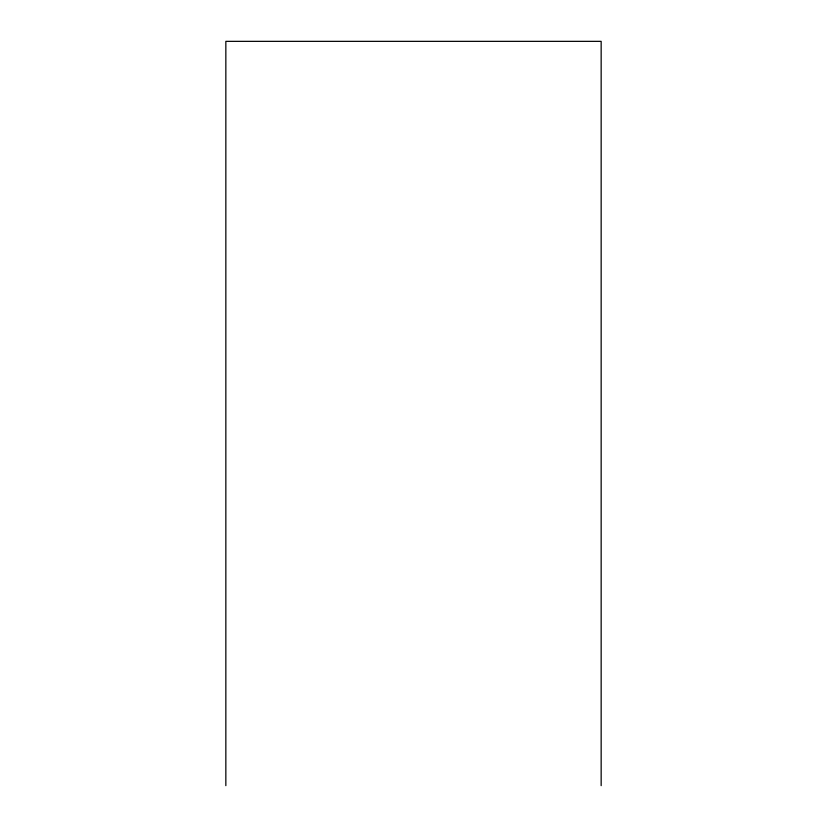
<?xml version="1.0" encoding="UTF-8"?>
<svg xmlns="http://www.w3.org/2000/svg" width="827" height="827" viewBox="0 0 827 827"><rect width="100%" height="100%" fill="white"/><g stroke="black" fill="none" stroke-linecap="round" stroke-linejoin="round"><path stroke-width="1.24" d="M601.157 785.65L601.157 41.35L225.843 41.35L225.843 785.65"/></g></svg>
